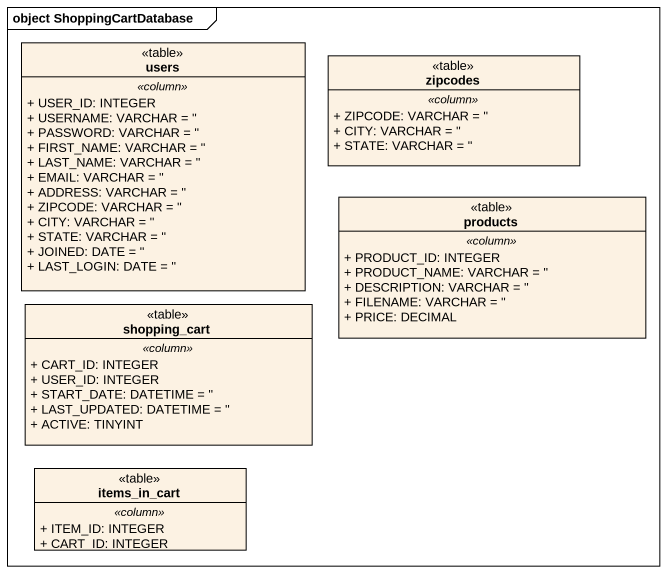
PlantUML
@startuml
mainframe object ShoppingCartDatabase
hide circle
hide empty members
skinparam classAttributeIconSize 0
class users <<table>> {
  .. <<column>> ..
  + USER_ID: INTEGER
  + USERNAME: VARCHAR = ''
  + PASSWORD: VARCHAR = ''
  + FIRST_NAME: VARCHAR = ''
  + LAST_NAME: VARCHAR = ''
  + EMAIL: VARCHAR = ''
  + ADDRESS: VARCHAR = ''
  + ZIPCODE: VARCHAR = ''
  + CITY: VARCHAR = ''
  + STATE: VARCHAR = ''
  + JOINED: DATE = ''
  + LAST_LOGIN: DATE = ''
}
class zipcodes <<table>> {
  .. <<column>> ..
  + ZIPCODE: VARCHAR = ''
  + CITY: VARCHAR = ''
  + STATE: VARCHAR = ''
}
class products <<table>> {
  .. <<column>> ..
  + PRODUCT_ID: INTEGER
  + PRODUCT_NAME: VARCHAR = ''
  + DESCRIPTION: VARCHAR = ''
  + FILENAME: VARCHAR = ''
  + PRICE: DECIMAL
}
class shopping_cart <<table>> {
  .. <<column>> ..
  + CART_ID: INTEGER
  + USER_ID: INTEGER
  + START_DATE: DATETIME = ''
  + LAST_UPDATED: DATETIME = ''
  + ACTIVE: TINYINT
}
class items_in_cart <<table>> {
  .. <<column>> ..
  + ITEM_ID: INTEGER
  + CART_ID: INTEGER
}
@enduml
